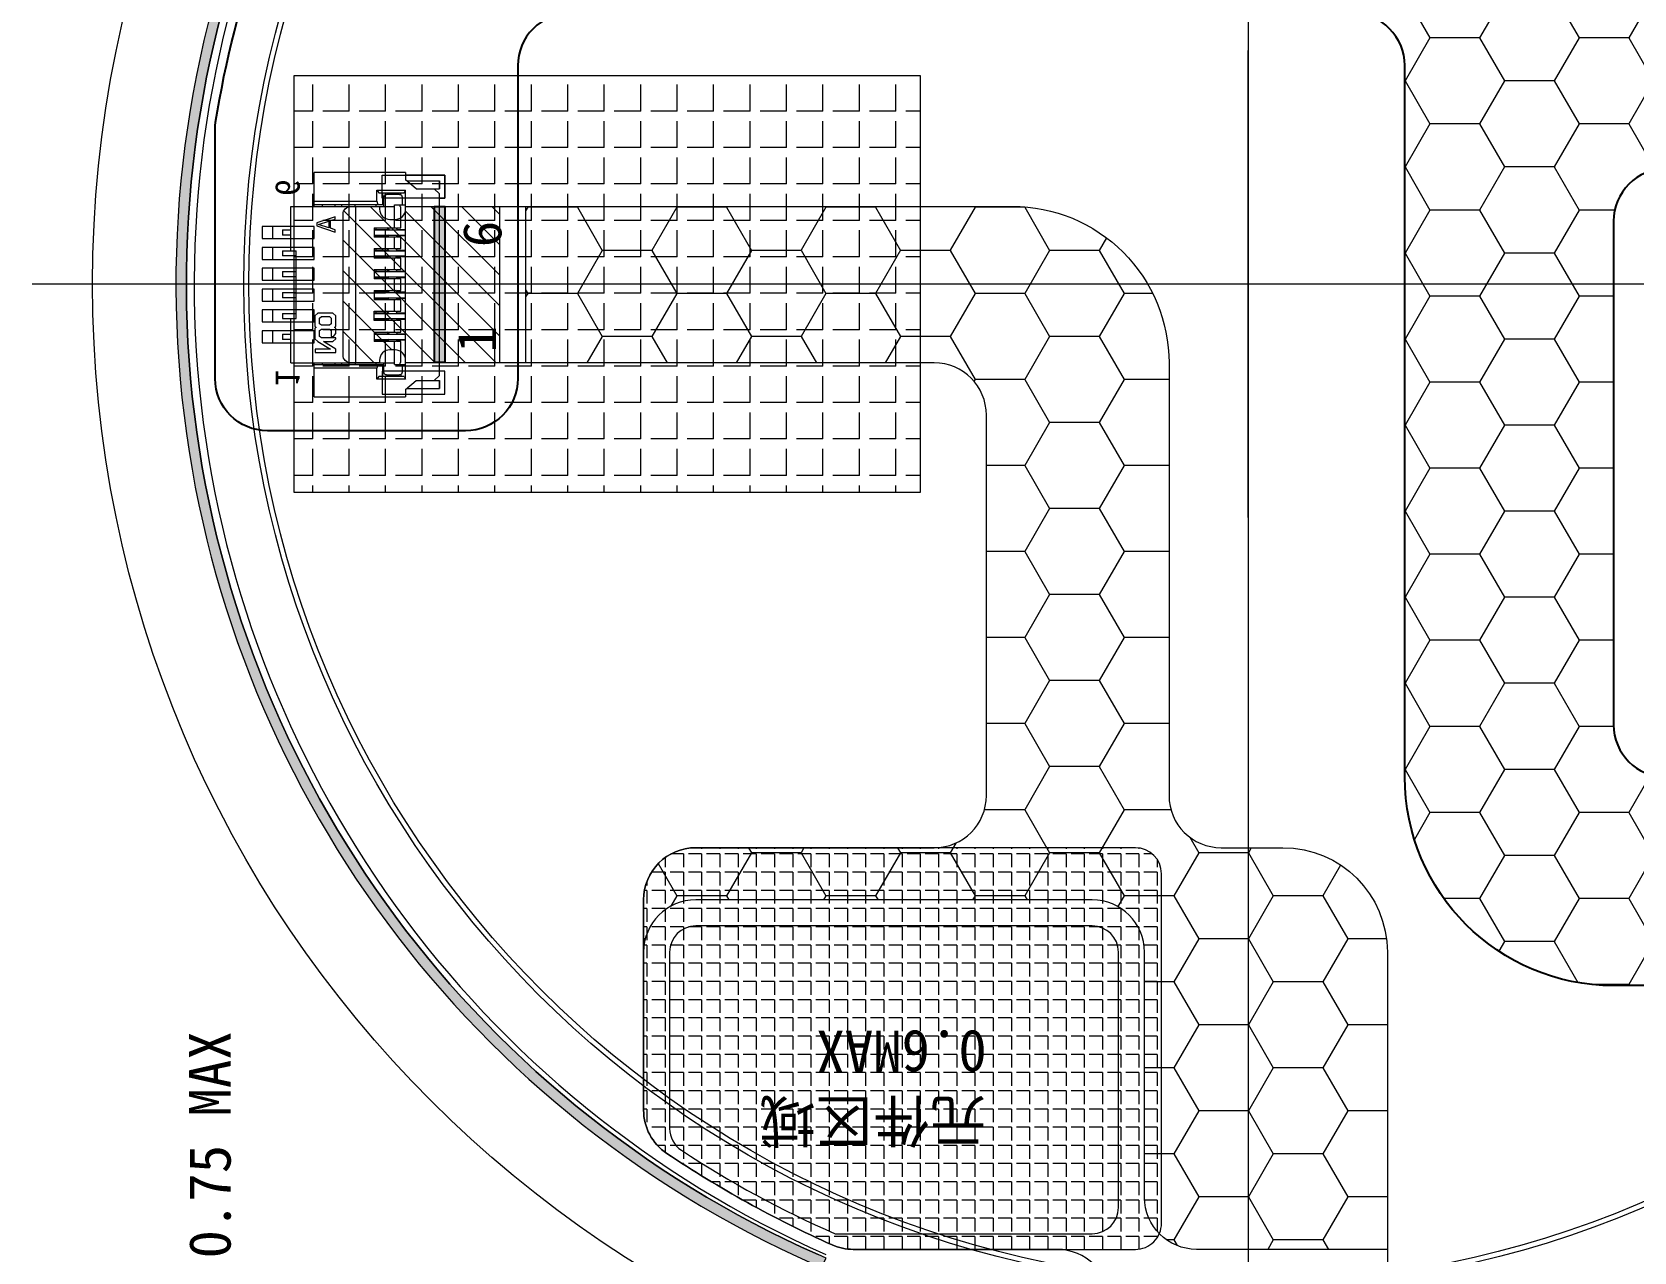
# Model space of a CAD drawing. Header units: millimetres. Extents: x -19 to 3409, y 490 to 920.
# Drawn here: x 3322.97 to 3353.67, y 749.27 to 772.66 of the extents above; entities that cross this region are included whole.
import ezdxf
from ezdxf.lldxf.tags import DXFTag

# ---------------------------------------------------------------- set-up
doc = ezdxf.new("R2010")
doc.units = ezdxf.units.MM
doc.layers.get('0').update_dxf_attribs({"lineweight": 5})
doc.layers.get('Defpoints').update_dxf_attribs({"lineweight": 5})
for name, color, linetype, lineweight in [('DIM', 3, 'Continuous', 5), ('EMI', 5, 'Continuous', 5), ('Encap', 210, 'Continuous', 5), ('FPC', 50, 'Continuous', 5), ('ITO', 2, 'Continuous', 5), ('MFPC', 50, 'Continuous', 5), ('TAPE', 90, 'Continuous', 5), ('TAPE-Foam', 32, 'Continuous', 5), ('TFPC', 50, 'Continuous', 5)]:
    doc.layers.add(name, color=color, linetype=linetype, lineweight=lineweight)
doc.layers.add('TEXT', color=2, linetype='Continuous')
doc.styles.get("Standard").update_dxf_attribs({"font": 'txt', "bigfont": 'gbcbig.shx'})
doc.styles.add('宋体', font='')
doc.styles.add('汉字', font='')
doc.styles.get('宋体').set_extended_font_data('SimSun')
doc.styles.get('汉字').set_extended_font_data('SimSun')
tags = doc.linetypes.add('CENTER', pattern=[0.6, 0.375, -0.075, 0.075, -0.075]).pattern_tags.tags
tags[10:11] = [DXFTag(74, 4), DXFTag(75, 0), DXFTag(340, '0'), DXFTag(46, 1.0), DXFTag(50, 0.0), DXFTag(44, 0.0), DXFTag(45, 0.0)]
tags[8:9] = [DXFTag(74, 4), DXFTag(75, 0), DXFTag(340, '0'), DXFTag(46, 1.0), DXFTag(50, 0.0), DXFTag(44, 0.0), DXFTag(45, 0.0)]
tags[6:7] = [DXFTag(74, 4), DXFTag(75, 0), DXFTag(340, '0'), DXFTag(46, 1.0), DXFTag(50, 0.0), DXFTag(44, 0.0), DXFTag(45, 0.0)]
tags[4:5] = [DXFTag(74, 4), DXFTag(75, 0), DXFTag(340, '0'), DXFTag(46, 1.0), DXFTag(50, 0.0), DXFTag(44, 0.0), DXFTag(45, 0.0)]
doc.dimstyles.new('DIM', dxfattribs={"dimtxt": 0.8, "dimasz": 0.8, "dimexe": 0, "dimexo": 0.5, "dimgap": 0.11, "dimtad": 0, "dimzin": 1, "dimdsep": 46, "dimtxsty": '汉字', "dimcen": 0, "dimclrd": 256, "dimclre": 256, "dimclrt": 256, "dimadec": 0, "dimazin": 0, "dimtm": 1e-09, "dimtfac": 1, "dimtofl": 0, "dimtmove": 0, "dimatfit": 3, "dimfxl": 0, "dimlwd": 5, "dimlwe": 5, "dimarcsym": 0})

# ---------------------------------------------------------------- blocks, each defined once
blk = doc.blocks.new('R151ASM-001-PNL-V01-C')
at = {"layer": 'Encap', "lineweight": 5}
for p, q in [((1278.901680540594, -134.0899492295754), (1278.901680540594, -143.0374342387005)), ((1283.307244968555, -138.563691734138), (1274.496116112635, -138.563691734138))]:
    blk.add_line(p, q, dxfattribs=at)
at = {"layer": 'Encap', "color": 1, "linetype": 'CENTER', "lineweight": 5}
blk.add_circle((1278.901681034914, -138.563691734138), 19.1526, dxfattribs=at)
at = {"layer": 'ITO', "lineweight": 5}
blk.add_arc((1278.901681034915, -138.563691734138), 20.35259999999944, 304.0970874401954, 66.10141940124716, dxfattribs=at)
blk = doc.blocks.new('*D139')
at = {"layer": 'Defpoints', "color": 0, "lineweight": 5, "transparency": 16777216}
for p in [(3326.38618919997, 747.3666075826088), (3343.475297653252, 747.3666075826089), (3344.131995893755, 746.6066063232046)]:
    blk.add_point(p, dxfattribs=at)
at = {"layer": 'DIM', "lineweight": 5, "transparency": 16777216}
for p, q in [((3326.38618919997, 748.1666075826088), (3326.38618919997, 748.9666075826088)), ((3342.975297653252, 747.3666075826089), (3326.38618919997, 747.3666075826088)), ((3343.631995893755, 746.6066063232046), (3326.38618919997, 746.6066063232045)), ((3326.38618919997, 745.8066063232045), (3326.38618919997, 745.0066063232044))]:
    blk.add_line(p, q, dxfattribs=at)
for points in [[(3326.252855866636, 748.1666075826088), (3326.519522533303, 748.1666075826088), (3326.38618919997, 747.3666075826088)], [(3326.252855866636, 745.8066063232045), (3326.519522533303, 745.8066063232045), (3326.38618919997, 746.6066063232045)]]:
    blk.add_solid(points, dxfattribs=at)
at = {"layer": 'DIM', "lineweight": 5, "transparency": 16777216, "insert": (3326.386189199969, 751.3246522753452), "char_height": 0.8, "attachment_point": 5, "rotation": 90, "style": '汉字'}
blk.add_mtext('0.75 MAX', dxfattribs=at)
blk = doc.blocks.new('*D143')
at = {"layer": 'Defpoints', "color": 0, "lineweight": 5, "transparency": 16777216}
for p in [(3371.447710870396, 752.7280088878208), (3348.215779122479, 747.3566083007914), (3365.764348452797, 747.3566083007914)]:
    blk.add_point(p, dxfattribs=at)
at = {"layer": 'DIM', "lineweight": 5, "transparency": 16777216}
for p, q in [((3365.764348452797, 753.5280088878208), (3365.764348452797, 754.3280088878208)), ((3370.947710870396, 752.7280088878208), (3365.764348452797, 752.7280088878208)), ((3348.715779122479, 747.3566083007914), (3365.764348452797, 747.3566083007914)), ((3365.764348452797, 746.5566083007915), (3365.764348452797, 745.7566083007914))]:
    blk.add_line(p, q, dxfattribs=at)
for points in [[(3365.631015119463, 753.5280088878208), (3365.89768178613, 753.5280088878208), (3365.764348452797, 752.7280088878208)], [(3365.631015119463, 746.5566083007915), (3365.89768178613, 746.5566083007915), (3365.764348452797, 747.3566083007914)]]:
    blk.add_solid(points, dxfattribs=at)
at = {"layer": 'DIM', "lineweight": 5, "transparency": 16777216, "insert": (3365.764348452796, 750.042308594305), "char_height": 0.8, "attachment_point": 5, "rotation": 90, "style": '汉字'}
blk.add_mtext('5.37±0.3', dxfattribs=at)
blk = doc.blocks.new('T3')
at = {"lineweight": 5}
h = blk.add_hatch(color=256, dxfattribs=at)
h.dxf.hatch_style = 1
edge = h.paths.add_edge_path()
edge.add_arc((2.872014340444574, -1.971905798901911), 23.81965895677754, 117.9623426367695, 126.2668215394562)
edge.add_arc((-17.01557347958641, 25.13464911054179), 9.799999999823006, 304.09708744015467, 306.2668215394215, ccw=False)
edge.add_arc((-2.307487534380925e-12, 2.597921877622866e-14), 20.55259999999882, 124.0970874401983, 246.1024712178218)
edge.add_line((-8.325902526572463, -18.79065496138981), (-8.183333646836218, -18.85318767789033))
edge.add_line((-8.183333646836218, -18.85318767789033), (-8.08929323371376, -18.67604260781854))
edge.add_line((-8.08929323371376, -18.67604260781854), (-8.245223690147213, -18.60764931579013))
edge.add_arc((-2.138733634637902e-12, -5.540012892879531e-14), 20.35259999999883, 124.0970874401985, 246.10141940122878, ccw=False)
edge.add_arc((-17.01557347958936, 25.13464911054162), 9.99999999982467, 304.09708744017, 306.2668215394364)
edge.add_arc((2.872014340444411, -1.971905798901918), 23.61965895677739, 117.96234263676911, 126.26682153945589, ccw=False)
edge.add_line((-8.2030346763745, 18.89029874686776), (-8.296812906086416, 19.06694993885958))
h.paths.add_polyline_path([(-1.99999950568008, 21.56259999999986), (-1.99999950568008, 21.36260000000004), (2.00000049431992, 21.36260000000004), (2.00000049431992, 21.56259999999986)])
edge = h.paths.add_edge_path()
edge.add_arc((17.01557442032597, 25.13464847389723), 10.00000000000054, 233.7331676935589, 235.9029104155806, ccw=False)
edge.add_arc((-2.872001150817578, -1.971879060341493), 23.61962963898251, 53.73316769356646, 62.03765309174332)
edge.add_line((8.203035674453986, 18.89029876465031), (8.29681390416954, 19.06694995664839))
edge.add_arc((-2.872001150862559, -1.971879060318493), 23.81962963899059, 53.733167693447, 62.03765312748618, ccw=False)
edge.add_arc((17.01557442033015, 25.13464847389668), 9.800000000002553, 233.7331676935358, 235.9029104155576)
edge.add_arc((3.723243935382925e-12, -5.173639294753229e-13), 20.55259999999827, -26.128888975245616, 55.902910415578674, ccw=False)
edge.add_line((18.45224021488957, -9.051198694763457), (19.78007606021401, -9.051198694770962))
edge.add_arc((-1.616484723854228e-12, -1.34754429836903e-11), 21.75259999999759, 334.8308760117934, 335.4115606426888, ccw=False)
edge.add_line((19.68732916040062, -9.251198694770324), (18.12853136550528, -9.251198694761692))
edge.add_arc((3.5456082514429e-12, -3.76143560743003e-13), 20.35259999999837, 332.9642548716508, 415.9029104155778)
edge = h.paths.add_edge_path()
edge.add_arc((-7.062794793455396e-12, -3.918643187716953e-12), 21.75260000000445, 320.4493122398357, 321.1292040769038, ccw=False)
edge.add_line((16.77259376115262, -13.85119869482094), (15.18399359445311, -13.85119869482981))
edge.add_arc((3.556266392479301e-12, -3.304023721284466e-13), 20.55259999999831, 293.8975708100345, 317.6281884216128, ccw=False)
edge.add_line((8.325916309976492, -18.7906488541314), (8.183334359795936, -18.85318715858978))
edge.add_line((8.183334359795936, -18.85318715858978), (8.089293940674452, -18.67604207721854))
edge.add_line((8.089293940674452, -18.67604207721854), (8.245237483995425, -18.60764320360112))
edge.add_arc((3.550937321961101e-12, -3.836930773104541e-13), 20.35259999999837, 293.8986230721289, 317.8761915343078)
edge.add_line((15.09546623838816, -13.65119869483022), (16.93577222787917, -13.65119869482009))
h.paths.add_polyline_path([(-1.999999501235379, -21.22260125940443), (-1.999999501235379, -21.42260125940425), (2.000000498764621, -21.42260125940425), (2.000000498764621, -21.22260125940443)])
at = {"color": 1, "linetype": 'CENTER'}
for points in [[(0, 23.31000000000006), (0, -23.31000000000017)], [(-23.30999999999995, 2.273736754432321e-13), (23.30999999999995, 2.273736754432321e-13)]]:
    blk.add_lwpolyline(points, dxfattribs=at)
at = {"lineweight": 5}
blk.add_lwpolyline([(-8.296812906086416, 19.06694993885958, 0.03625099192828809), (-11.21841887774281, 17.23319364215786, -0.009467533837635518), (-11.52172385557515, 17.01937854787525, 0.5890766588428189), (-8.325902526572463, -18.79065496138981), (-8.183333646836218, -18.85318767789033), (-8.08929323371376, -18.67604260781854), (-8.245223690147213, -18.60764931579013, -0.5890704768647184), (-11.40960447549105, 16.85376078128718, 0.00946753383763371), (-11.10010960015188, 17.07193944892265, -0.03625099192828864), (-8.2030346763745, 18.89029874686776)], format="xyb", close=True, dxfattribs=at)
at = {"color": 6, "linetype": 'Continuous'}
for centre, radius in [((0, -5.684341886080801e-14), 22.15), ((-4.943199201079551e-07, 1.70530256582424e-13), 19.2526)]:
    blk.add_circle(centre, radius, dxfattribs=at)
blk = doc.blocks.new('TAPE')
at = {"lineweight": 5, "true_color": 0xf26722}
h = blk.add_hatch(dxfattribs=at)
h.set_pattern_fill('ANGLE', color=30, scale=0.1)
h.set_pattern_definition([(0, (0, 0), (0, 0.6985000000000001), [0.508, -0.1905]), (90, (0, 0), (-0.6985000000000001, 4.277078946022132e-17), [0.508, -0.1905])])
h.paths.add_polyline_path([(3212.957511462168, 723.51411652657), (3204.957511462168, 723.51411652657), (3204.957511462168, 711.51411652657), (3212.957511462168, 711.51411652657)])
at = {"color": 30, "lineweight": 5, "true_color": 0xf26722}
blk.add_lwpolyline([(3212.957511462168, 723.51411652657), (3212.957511462168, 711.51411652657), (3204.957511462168, 711.51411652657), (3204.957511462168, 723.51411652657)], close=True, dxfattribs=at)
blk = doc.blocks.new('A$C45091238')
at = {"color": 4}
for points in [[(0.4400000000000546, -1.200000000000045), (0, -1.200000000000045), (0, 0), (0.4400000000000546, 0)], [(3.759999999999991, -1.200000000000045), (4.200000000000045, -1.200000000000045), (4.200000000000045, 0), (3.759999999999991, 0)], [(1.215000000000146, -3.499999999999972), (0.9849999999999, -3.499999999999972), (0.9849999999999, -2.499999999999972), (1.215000000000146, -2.499999999999972)], [(1.615000000000009, -3.499999999999972), (1.384999999999764, -3.499999999999972), (1.384999999999764, -2.499999999999972), (1.615000000000009, -2.499999999999972)], [(2.014999999999873, -3.499999999999972), (1.784999999999627, -3.499999999999972), (1.784999999999627, -2.499999999999972), (2.014999999999873, -2.499999999999972)], [(2.414999999999964, -3.499999999999972), (2.184999999999718, -3.499999999999972), (2.184999999999718, -2.499999999999972), (2.414999999999964, -2.499999999999972)], [(2.815000000000055, -3.499999999999972), (2.584999999999809, -3.499999999999972), (2.584999999999809, -2.499999999999972), (2.815000000000055, -2.499999999999972)], [(3.215000000000146, -3.499999999999972), (2.9849999999999, -3.499999999999972), (2.9849999999999, -2.499999999999972), (3.215000000000146, -2.499999999999972)]]:
    blk.add_lwpolyline(points, close=True, dxfattribs=at)
blk = doc.blocks.new('A$C0124305E')
at = {"layer": 'FPC', "color": 32}
for p, q in [((-2.099997899999835, -0.6499993511238245), (-2.099997899999835, 0.0999999000000571)), ((-2.099997899999835, 0.0999999000000571), (-1.659998340000129, 0.0999999000000571)), ((-1.989998009999908, -0.6264699628914059), (-1.989998009999908, 0)), ((-1.83999816000005, 0), (-1.989998009999908, 0)), ((-1.83999816000005, -0.0999999000000571), (-1.739998259999993, 0)), ((-1.83999816000005, -0.4499995511239376), (-1.83999816000005, 0)), ((-1.739998259999993, 0), (1.739998259999993, 0)), ((-1.659998340000129, 0.0999999000000571), (-1.659998340000129, 0)), ((1.659998340000129, 0), (1.659998340000129, 0.0999999000000571)), ((1.659998340000129, 0.0999999000000571), (2.099997899999835, 0.0999999000000571)), ((1.739998259999993, 0), (1.839998160001414, -0.0999999000000571)), ((1.989998010001273, 0), (1.839998160001414, 0)), ((1.839998160001414, -0.4499995511239376), (1.839998160001414, 0)), ((1.989998010001273, -0.6264699628914059), (1.989998010001273, 0)), ((2.099997899999835, 0.0999999000000571), (2.099997899999835, -0.6499993511238245)), ((-1.83999816000005, -0.0100001414568851), (-1.989998009999908, -0.0100001414568851)), ((1.989998010001273, -0.0100001414568851), (1.839998160001414, -0.0100001414568851)), ((-2.009997989998737, -0.6499993511238245), (-1.83999816000005, -0.4499995511239376)), ((1.839998160001414, -0.4499995511239376), (2.009997990000102, -0.6499993511238245)), ((-2.149997849998726, -2.399997600000006), (-2.149997849998726, -0.6499993511238245)), ((-2.009997989998737, -0.6499993511238245), (-2.149997849998726, -0.6499993511238245)), ((-1.809998189998623, -0.6499993511238245), (-1.809998189998623, -1.199998800000003)), ((-1.759998240000186, -0.6799993211238871), (-1.809998189998623, -0.6499993511238245)), ((-1.809998190246461, -0.6499993509762589), (1.80999819024828, -0.6499993509762589)), ((-1.759998240000186, -0.6799993211238871), (-1.759998240000186, -1.162436472567151)), ((-1.72150708582376, -0.7399992611237849), (-1.759998240000186, -0.7399992611237849)), ((-1.729998269998759, -1.017311887701453), (-1.729998269998759, -0.7673121377013103)), ((-1.529998469998645, -0.7173121877015092), (-1.679998319999868, -0.7173121877015092)), ((-1.529998469998645, -0.8612759642851415), (-1.529998469998645, -0.6499993502475263)), ((-1.499998499999947, -0.7585634984643548), (-1.529998469998645, -0.7585634984643548)), ((-1.529998469998645, -0.8612759642851415), (-1.089998920232574, -0.8612759642851415)), ((-1.499998499999947, -0.7526212520779154), (-1.487247664797906, -0.7399992600001042)), ((-1.499998499999947, -0.7585634984643548), (-1.499998499999947, -0.7526212520779154)), ((-1.499998499999947, -2.849997150000036), (-1.499998499999947, -0.8692889413578087)), ((-1.487247664797906, -0.7399992600001042), (-1.089998909999849, -0.7399992600001042)), ((-1.089998909999849, -0.7399992600001042), (-1.089998909999849, -0.819999179999968)), ((-1.049999102103811, -0.819999179999968), (-1.089998909999849, -0.819999179999968)), ((-1.089998909999849, -0.8351831173492883), (-1.089998909999849, -1.249998750000032)), ((-1.059998939999787, -0.819999179999968), (-1.059998939999787, -0.6499993499999164)), ((-1.049998949999917, -1.249998750000032), (-1.049998949999917, -0.6499993499999164)), ((-0.9499990499998603, -1.249998750000032), (-0.9499990499998603, -0.6499993499999164)), ((-0.9099991002326533, -0.819999179999968), (-0.9499988308475622, -0.819999179999968)), ((-0.939999059999991, -0.819999179999968), (-0.939999059999991, -0.6499993499999164)), ((-0.9099990899999284, -0.8199991396572841), (-0.9099990899999284, -0.7399992600001042)), ((-0.9099990899999284, -0.7399992600001042), (-0.6899993100000756, -0.7399992600001042)), ((-0.9099990899999284, -1.249998750000032), (-0.9099990899999284, -0.8351828899401426)), ((-0.9099990899999284, -0.8612759642851415), (-0.689999320231891, -0.8612759642851415)), ((-0.6899993100000756, -0.7399992600001042), (-0.6899993100000756, -0.819999179999968)), ((-0.6499995021040377, -0.819999179999968), (-0.6899993100000756, -0.819999179999968)), ((-0.6899993100000756, -0.8351831173492883), (-0.6899993100000756, -1.249998750000032)), ((-0.659999340000013, -0.819999179999968), (-0.659999340000013, -0.6499993499999164)), ((-0.6499993500001437, -1.249998750000032), (-0.6499993500001437, -0.6499993499999164)), ((-0.5499994500000867, -1.249998750000032), (-0.5499994500000867, -0.6499993499999164)), ((-0.5499992308464243, -0.819999179999968), (-0.5099994900001548, -0.819999179999968)), ((-0.5399994600002174, -0.819999179999968), (-0.5399994600002174, -0.6499993499999164)), ((-0.5099994900001548, -0.8199991396572841), (-0.5099994900001548, -0.7399992600001042)), ((-0.5099994900001548, -0.7399992600001042), (-0.2899997099998473, -0.7399992600001042)), ((-0.5099994900001548, -1.249998750000032), (-0.5099994900001548, -0.8351828899401426)), ((-0.5099994900001548, -0.8612759642851415), (-0.2899997202325721, -0.8612759642851415)), ((-0.2899997099998473, -0.7399992600001042), (-0.2899997099998473, -0.819999179999968)), ((-0.2499999021038093, -0.819999179999968), (-0.2899997099998473, -0.819999179999968)), ((-0.2899997099998473, -0.8351831173492883), (-0.2899997099998473, -1.249998750000032)), ((-0.2599997399997847, -0.819999179999968), (-0.2599997399997847, -0.6499993499999164)), ((-0.2499997499999154, -1.249998750000032), (-0.2499997499999154, -0.6499993499999164)), ((-0.1499998499998583, -1.249998750000032), (-0.1499998499998583, -0.6499993499999164)), ((-0.1499996308475602, -0.819999179999968), (-0.1099998899999264, -0.819999179999968)), ((-0.1399998599986247, -0.819999179999968), (-0.1399998599986247, -0.6499993499999164)), ((-0.1099998899999264, -0.8199991396572841), (-0.1099998899999264, -0.7399992600001042)), ((-0.1099998899999264, -0.7399992600001042), (0.1099998899999264, -0.7399992600001042)), ((-0.1099998899999264, -1.249998750000032), (-0.1099998899999264, -0.8351828899401426)), ((-0.1099998899999264, -0.8612759642851415), (0.1099998797676562, -0.8612759642851415)), ((0.1099998899999264, -0.7399992600001042), (0.1099998899999264, -0.819999179999968)), ((0.1499996978959643, -0.819999179999968), (0.1099998899999264, -0.819999179999968)), ((0.1099998899999264, -0.8351831173492883), (0.1099998899999264, -1.249998750000032)), ((0.1399998600013532, -0.819999179999968), (0.1399998600013532, -0.6499993499999164)), ((0.1499998499998583, -1.249998750000032), (0.1499998499998583, -0.6499993499999164)), ((0.2499997499999154, -1.249998750000032), (0.2499997499999154, -0.6499993499999164)), ((0.2499999691535777, -0.819999179999968), (0.2899997099998473, -0.819999179999968)), ((0.2599997400011489, -0.819999179999968), (0.2599997400011489, -0.6499993499999164)), ((0.2899997099998473, -0.8199991396572841), (0.2899997099998473, -0.7399992600001042)), ((0.2899997099998473, -0.7399992600001042), (0.5099994900001548, -0.7399992600001042)), ((0.2899997099998473, -1.249998750000032), (0.2899997099998473, -0.8351828899401426)), ((0.2899997099998473, -0.8612759642851415), (0.5099994797674299, -0.8612759642851415)), ((0.5099994900001548, -0.7399992600001042), (0.5099994900001548, -0.819999179999968)), ((0.5499992978948285, -0.819999179999968), (0.5099994900001548, -0.819999179999968)), ((0.5099994900001548, -0.8351831173492883), (0.5099994900001548, -1.249998750000032)), ((0.5399994600011269, -0.819999179999968), (0.5399994600011269, -0.6499993499999164)), ((0.5499994500000867, -1.249998750000032), (0.5499994500000867, -0.6499993499999164)), ((0.6499993500001437, -1.249998750000032), (0.6499993500001437, -0.6499993499999164)), ((0.6499995691583536, -0.819999179999968), (0.6899993100000756, -0.819999179999968)), ((0.659999340000013, -0.819999179999968), (0.659999340000013, -0.6499993499999164)), ((0.6899993100000756, -0.8199991396572841), (0.6899993100000756, -0.7399992600001042)), ((0.6899993100000756, -0.7399992600001042), (0.9099990899999284, -0.7399992600001042)), ((0.6899993100000756, -1.249998750000032), (0.6899993100000756, -0.8351828899401426)), ((0.6899993100000756, -0.8612759642851415), (0.9099990797676583, -0.8612759642851415)), ((0.9099990899999284, -0.7399992600001042), (0.9099990899999284, -0.819999179999968)), ((0.9499988978950569, -0.819999179999968), (0.9099990899999284, -0.819999179999968)), ((0.9099990899999284, -0.8351831173492883), (0.9099990899999284, -1.249998750000032)), ((0.939999059999991, -0.819999179999968), (0.939999059999991, -0.6499993499999164)), ((0.9499990499998603, -1.249998750000032), (0.9499990499998603, -0.6499993499999164)), ((1.049998949999917, -1.249998750000032), (1.049998949999917, -0.6499993499999164)), ((1.089998899767579, -0.819999179999968), (1.049999169158127, -0.819999179999968)), ((1.059998939999787, -0.819999179999968), (1.059998939999787, -0.6499993499999164)), ((1.089998909999849, -0.7399992600001042), (1.48724766479927, -0.7399992600001042)), ((1.089998909999849, -0.8199991396572841), (1.089998909999849, -0.7399992600001042)), ((1.089998909999849, -1.249998750000032), (1.089998909999849, -0.8351828899401426)), ((1.089998909999849, -0.8612759642851415), (1.529998470001374, -0.8612759642851415)), ((1.48724766479927, -0.7399992600001042), (1.499998499999947, -0.7526212520779154)), ((1.499998499999947, -0.7526212520779154), (1.499998499999947, -0.7585634984643548)), ((1.529998470001374, -0.7585634984643548), (1.499998499999947, -0.7585634984643548)), ((1.499998499999947, -2.849997150000036), (1.499998499999947, -0.8692889413578087)), ((1.529998470001374, -0.8612759642851415), (1.529998470001374, -0.6499993502475263)), ((1.679998319999868, -0.7173121877015092), (1.529998470001374, -0.7173121877015092)), ((1.721507085825124, -0.7399992611237849), (1.759998240000186, -0.7399992611237849)), ((1.729998270000124, -0.7673121377013103), (1.729998270000124, -1.017311887701453)), ((1.759998240000186, -0.6799993211238871), (1.80999819024828, -0.6499993509762589)), ((1.759998240000186, -1.162436472567151), (1.759998240000186, -0.6799993211238871)), ((1.809998190001352, -1.199998800000003), (1.809998190001352, -0.6499993511238245)), ((2.149997850000091, -0.6499993511238245), (2.009997990000102, -0.6499993511238245)), ((2.149997850000091, -0.6499993511238245), (2.149997850000091, -2.399997600000006)), ((-1.759998240000186, -1.162436472567151), (-1.809998189998623, -1.199998800000003)), ((-1.809998189998623, -1.199998800000003), (-1.599998400000004, -1.199998800000003)), ((-1.759998240000186, -1.087311817701448), (-1.529998469998645, -1.087311817701448)), ((-1.679998319999868, -1.067311837701482), (-1.499998499999947, -1.067311837701482)), ((-1.529998469998645, -1.182469713867249), (-1.599998400000004, -1.199998800000003)), ((-1.599998400000004, -1.199998800000003), (-1.599998400000004, -2.399997600000006)), ((-1.529998469998645, -2.399997600000006), (-1.529998469998645, -1.067311837701482)), ((-1.499998499999947, -1.219998779999969), (-1.529998469998645, -1.219998779999969)), ((-1.049998814648006, -0.9673128997528693), (-1.089998909999849, -1.007312244434388)), ((-1.059998939999787, -1.219998779999969), (-1.089998909999849, -1.219998779999969)), ((-1.059998939999787, -1.249998750000032), (-1.059998939999787, -0.9773128374338285)), ((-0.9499992110845596, -0.9673126933721505), (-0.9099990899999284, -1.007312063786912)), ((-0.939999059999991, -1.249998750000032), (-0.939999059999991, -0.9773126567863528)), ((-0.9099990899999284, -1.219998779999969), (-0.939999059999991, -1.219998779999969)), ((-0.6499992146464137, -0.9673128997528693), (-0.6899993100000756, -1.007312244434388)), ((-0.659999340000013, -1.219998779999969), (-0.6899993100000756, -1.219998779999969)), ((-0.659999340000013, -1.249998750000032), (-0.659999340000013, -0.9773128374338285)), ((-0.549999611084786, -0.9673126933721505), (-0.5099994900001548, -1.007312063786912)), ((-0.5399994600002174, -1.249998750000032), (-0.5399994600002174, -0.9773126567863528)), ((-0.5099994900001548, -1.219998779999969), (-0.5399994600002174, -1.219998779999969)), ((-0.2499996146466401, -0.9673128997528693), (-0.2899997099998473, -1.007312244434388)), ((-0.2599997399997847, -1.219998779999969), (-0.2899997099998473, -1.219998779999969)), ((-0.2599997399997847, -1.249998750000032), (-0.2599997399997847, -0.9773128374338285)), ((-0.1500000110845576, -0.9673126933721505), (-0.1099998899999264, -1.007312063786912)), ((-0.1399998599986247, -1.249998750000032), (-0.1399998599986247, -0.9773126567863528)), ((-0.1099998899999264, -1.219998779999969), (-0.1399998599986247, -1.219998779999969)), ((0.1499999853535883, -0.9673128997528693), (0.1099998899999264, -1.007312244434388)), ((0.1399998600013532, -1.219998779999969), (0.1099998899999264, -1.219998779999969)), ((0.1399998600013532, -1.249998750000032), (0.1399998600013532, -0.9773128374338285)), ((0.249999588915216, -0.9673126933721505), (0.2899997099998473, -1.007312063786912)), ((0.2599997400011489, -1.249998750000032), (0.2599997400011489, -0.9773126567863528)), ((0.2899997099998473, -1.219998779999969), (0.2599997400011489, -1.219998779999969)), ((0.5499995853519977, -0.9673128997528693), (0.5099994900001548, -1.007312244434388)), ((0.5399994600011269, -1.219998779999969), (0.5099994900001548, -1.219998779999969)), ((0.5399994600011269, -1.249998750000032), (0.5399994600011269, -0.9773128374338285)), ((0.6499991889140802, -0.9673126933721505), (0.6899993100000756, -1.007312063786912)), ((0.659999340000013, -1.249998750000032), (0.659999340000013, -0.9773126567863528)), ((0.6899993100000756, -1.219998779999969), (0.659999340000013, -1.219998779999969)), ((0.949999185352226, -0.9673128997528693), (0.9099990899999284, -1.007312244434388)), ((0.939999059999991, -1.219998779999969), (0.9099990899999284, -1.219998779999969)), ((0.939999059999991, -1.249998750000032), (0.939999059999991, -0.9773128374338285)), ((1.049998788915218, -0.9673126933721505), (1.089998909999849, -1.007312063786912)), ((1.059998939999787, -1.249998750000032), (1.059998939999787, -0.9773126567863528)), ((1.089998909999849, -1.219998779999969), (1.059998939999787, -1.219998779999969)), ((1.499998499999947, -1.067311837701482), (1.679998319999868, -1.067311837701482)), ((1.529998470001374, -1.219998779999969), (1.499998499999947, -1.219998779999969)), ((1.529998470001374, -1.067311837701482), (1.529998470001374, -2.399997600000006)), ((1.529998470001374, -1.087311817701448), (1.759998240000186, -1.087311817701448)), ((1.599998400000004, -1.199998800000003), (1.529998470001374, -1.182469713867249)), ((1.599998400000004, -1.199998800000003), (1.809998190001352, -1.199998800000003)), ((1.599998400000004, -2.399997600000006), (1.599998400000004, -1.199998800000003)), ((1.809998190001352, -1.199998800000003), (1.759998240000186, -1.162436472567151)), ((-0.9099990899999284, -1.249998750000032), (-1.089998909999849, -1.249998750000032)), ((-0.6899993100000756, -1.249998750000032), (-0.5099994900001548, -1.249998750000032)), ((-0.1099998899999264, -1.249998750000032), (-0.2899997099998473, -1.249998750000032)), ((0.2899997099998473, -1.249998750000032), (0.1099998899999264, -1.249998750000032)), ((0.6899993100000756, -1.249998750000032), (0.5099994900001548, -1.249998750000032)), ((1.089998909999849, -1.249998750000032), (0.9099990899999284, -1.249998750000032)), ((-1.499998499999947, -1.61999837999997), (-1.529998469998645, -1.61999837999997)), ((1.499998499999947, -1.609347523803308), (-1.499998499999947, -1.609347523803308)), ((1.499998499999947, -1.61999837999997), (1.529998470001374, -1.61999837999997)), ((-1.529998469998645, -1.869998129999885), (-1.499998499999947, -1.869998129999885)), ((-1.529998469998645, -1.999998000000005), (-1.499998499999947, -1.999998000000005)), ((-1.299520608844432, -2.381648578020531), (-1.299520608844432, -1.990280719388693)), ((-1.299520608844432, -1.990280719388693), (-1.238016045354016, -1.990280719388693)), ((-1.238016045349013, -1.990280719388693), (-1.087058571306898, -2.225105984563243)), ((-1.238016045349013, -2.090915243754125), (-1.238016045349013, -2.381648578020531)), ((-1.087058571306898, -2.331325628343393), (-1.238016045349013, -2.090915243754125)), ((-1.087058571306898, -2.046188788480549), (-1.036746996618604, -1.990280719388693)), ((-1.087058571306898, -2.225105984563243), (-1.087058571306898, -2.046188788480549)), ((-1.036746996618604, -1.990280719388693), (-1.019968888402218, -1.990280719388693)), ((-1.019968888396761, -1.990280719388693), (-1.019968888396761, -2.264235945433256)), ((-0.9920205413445728, -2.035007174662269), (-0.9361010972638724, -1.990280719388693)), ((-0.9920205413445728, -2.079733629935618), (-0.9920205413445728, -2.035007174662269)), ((-0.8801930281770183, -2.079733629935618), (-0.9920205413445728, -2.079733629935618)), ((-0.9361010972638724, -1.990280719388693), (-0.835466572903897, -1.990280719388693)), ((-0.8522446811207374, -2.107693351975968), (-0.8801930281724708, -2.079733629935618)), ((-0.8522446811207374, -2.264235945433256), (-0.8522446811207374, -2.107693351975968)), ((-0.8354665728984401, -1.990280719388693), (-0.8186884646770523, -2.012643947025481)), ((-0.8186884646770523, -2.012643947025481), (-0.7963252370395821, -1.990280719388693)), ((-0.7963252370395821, -1.990280719388693), (-0.6006413077288926, -1.990280719388693)), ((-0.7515987817669156, -2.079733629935618), (-0.7795585038065838, -2.107693351975968)), ((-0.7795585038065838, -2.107693351975968), (-0.7795585038065838, -2.264235945433256)), ((-0.6453677630029233, -2.079733629935618), (-0.7515987817669156, -2.079733629935618)), ((-0.6118229215417159, -2.107693351975968), (-0.6453677629979211, -2.079733629935618)), ((-0.6118229215417159, -2.264235945433256), (-0.6118229215417159, -2.107693351975968)), ((-0.6006413077238903, -1.990280719388693), (-0.5447332386315793, -2.046188788480549)), ((-0.5447332386315793, -2.046188788480549), (-0.5447332386315793, -2.331325628343393)), ((1.00833233195317, -1.999998000000005), (1.05208228820311, -1.999998000000005)), ((1.124998875000074, -2.349997649999978), (1.00833233195317, -1.999998000000005)), ((1.05208228820311, -1.999998000000005), (1.081248918750134, -2.089359612547696)), ((1.081248918750134, -2.089359612547696), (1.227082107988281, -2.089359612547696)), ((1.219790445137278, -2.119146813251064), (1.088540571173326, -2.119146813251064)), ((1.088540571173326, -2.119146813251064), (1.154165515977184, -2.320210449296837)), ((1.154165515977184, -2.320210449296837), (1.219790445137278, -2.119146813251064)), ((1.299998699999833, -1.999998000000005), (1.183332146524208, -2.349997649999978)), ((1.227082107988281, -2.089359612547696), (1.256248743749893, -1.999998000000005)), ((1.256248743749893, -1.999998000000005), (1.299998699999833, -1.999998000000005)), ((1.499998499999947, -1.869998129999885), (1.529998470001374, -1.869998129999885)), ((1.499998499999947, -1.999998000000005), (1.529998470001374, -1.999998000000005)), ((-2.149997849998726, -2.399997600000006), (-1.499998499999947, -2.399997600000006)), ((-1.499998499999947, -2.24999774999992), (-1.529998469998645, -2.24999774999992)), ((-1.238016045354016, -2.381648578020531), (-1.299520608844432, -2.381648578020531)), ((-1.036746996618604, -2.387245072424093), (-1.087058571306898, -2.331325628343393)), ((-0.835466572903897, -2.387245072424093), (-1.036746996618604, -2.387245072424093)), ((-1.019968888396761, -2.264235945433256), (-0.9920205413445728, -2.297792161876941)), ((-0.9920205413445728, -2.297792161876941), (-0.8801930281770183, -2.297792161876941)), ((-0.8801930281724708, -2.297792161876941), (-0.8522446811207374, -2.264235945433256)), ((-0.8186884646770523, -2.364881844787305), (-0.8354665728984401, -2.387245072424093)), ((-0.7963252370395821, -2.387245072424093), (-0.8186884646770523, -2.364881844787305)), ((-0.6006413077288926, -2.387245072424093), (-0.7963252370395821, -2.387245072424093)), ((-0.7795585038065838, -2.264235945433256), (-0.7515987817669156, -2.297792161876941)), ((-0.7515987817669156, -2.297792161876941), (-0.6453677629979211, -2.297792161876941)), ((-0.6453677629979211, -2.297792161876941), (-0.6118229215417159, -2.264235945433256)), ((-0.5447332386315793, -2.331325628343393), (-0.6006413077238903, -2.387245072424093)), ((1.183332146524208, -2.349997649999978), (1.124998875000074, -2.349997649999978)), ((1.529998470001374, -2.24999774999992), (1.499998499999947, -2.24999774999992)), ((1.499998499999947, -2.399997600000006), (2.149997850000091, -2.399997600000006)), ((-0.6499993500001437, -2.749997249999979), (0.6499993500001437, -2.749997249999979)), ((-0.6499993500001437, -3.008734239672322), (-0.6499993500001437, -2.749997249999979)), ((-0.5499994500000867, -3.008734239672322), (-0.5499994500000867, -2.749997249999979)), ((-0.4849995149997994, -2.749997249999979), (-0.4849995149997994, -3.199996800000008)), ((-0.3149996850002026, -3.199996800000008), (-0.3149996850002026, -2.749997249999979)), ((-0.2499997499999154, -2.749997249999979), (-0.2499997499999154, -3.008734239672322)), ((-0.1499998499998583, -3.008734239672322), (-0.1499998499998583, -2.749997249999979)), ((-0.0849999150000258, -2.749997249999979), (-0.0849999150000258, -3.199996800000008)), ((0.08499991500139004, -3.199996800000008), (0.08499991500139004, -2.749997249999979)), ((0.1499998499998583, -2.749997249999979), (0.1499998499998583, -3.008734239672322)), ((0.2499997499999154, -3.008734239672322), (0.2499997499999154, -2.749997249999979)), ((0.3149996850002026, -2.749997249999979), (0.3149996850002026, -3.199996800000008)), ((0.4849995150011637, -3.199996800000008), (0.4849995150011637, -2.749997249999979)), ((0.5499994500000867, -2.749997249999979), (0.5499994500000867, -3.008734239672322)), ((0.6499993500001437, -3.008734239672322), (0.6499993500001437, -2.749997249999979)), ((-1.499998499999947, -2.849997150000036), (-0.6499993500001437, -2.849997150000036)), ((-1.114998885000205, -3.199996800000008), (-1.114998885000205, -2.849997150000036)), ((-1.049998949999917, -2.849997150000036), (-1.049998949999917, -3.008734239672322)), ((-0.9499990499998603, -3.008734239672322), (-1.049998949999917, -3.008734239672322)), ((-0.9499990499998603, -3.008734239672322), (-0.9499990499998603, -2.849997150000036)), ((-0.8849991149986636, -2.849997150000036), (-0.8849991149986636, -3.199996800000008)), ((-0.7149992849999762, -3.199996800000008), (-0.7149992849999762, -2.849997150000036)), ((-0.5499994500000867, -3.008734239672322), (-0.6499993500001437, -3.008734239672322)), ((-0.1499998499998583, -3.008734239672322), (-0.2499997499999154, -3.008734239672322)), ((0.2499997499999154, -3.008734239672322), (0.1499998499998583, -3.008734239672322)), ((0.6499993500001437, -3.008734239672322), (0.5499994500000867, -3.008734239672322)), ((0.6499993500001437, -2.849997150000036), (1.499998499999947, -2.849997150000036)), ((0.7149992849999762, -2.849997150000036), (0.7149992849999762, -3.199996800000008)), ((0.8849991150013921, -3.199996800000008), (0.8849991150013921, -2.849997150000036)), ((0.9499990499998603, -2.849997150000036), (0.9499990499998603, -3.008734239672322)), ((1.049998949999917, -3.008734239672322), (0.9499990499998603, -3.008734239672322)), ((1.049998949999917, -3.008734239672322), (1.049998949999917, -2.849997150000036)), ((1.114998885000205, -2.849997150000036), (1.114998885000205, -3.199996800000008)), ((-0.8849991149986636, -3.199996800000008), (-1.114998885000205, -3.199996800000008)), ((-0.4849995149997994, -3.199996800000008), (-0.7149992849999762, -3.199996800000008)), ((-0.0849999150000258, -3.199996800000008), (-0.3149996850002026, -3.199996800000008)), ((0.3149996850002026, -3.199996800000008), (0.08499991500139004, -3.199996800000008)), ((0.7149992849999762, -3.199996800000008), (0.4849995150011637, -3.199996800000008)), ((1.114998885000205, -3.199996800000008), (0.8849991150013921, -3.199996800000008))]:
    blk.add_line(p, q, dxfattribs=at)
for centre, start, end in [((-1.679998319999868, -0.7673121377013103), 90, 180), ((1.679998319999868, -0.7673121377013103), 0, 90), ((-1.679998319999868, -1.017311887701453), 180, 270), ((1.679998319999868, -1.017311887701453), 270, 0)]:
    blk.add_arc(centre, 0.04999995, start, end, dxfattribs=at)
for points, knots in [([(-1.067488051743567, -0.8199992260426825), (-1.068854164087043, -0.8214394652502506), (-1.072018745584501, -0.8242121387013412), (-1.077394656399065, -0.8279980921058723), (-1.083470363693777, -0.8316787560538614), (-1.087770859198827, -0.834017701086168), (-1.089998920232574, -0.8351829762923444)], [0, 0, 0, 0, 0.2185145457, 0.4612568793, 0.7232209135, 1, 1, 1, 1]), ([(-0.9099990899999284, -0.8351828899401426), (-0.912227165913464, -0.8340176093340688), (-0.9165277065467308, -0.8316787071587441), (-0.922603431970856, -0.8279980755391989), (-0.9279792814959364, -0.8242120828729185), (-0.9311438007739525, -0.8214393991027009), (-0.9325099160887476, -0.819999179999968)], [0, 0, 0, 0, 0.2767812835, 0.5387462082, 0.7814864634, 1, 1, 1, 1]), ([(-0.6674884517437931, -0.8199992260426825), (-0.6688545640868142, -0.8214394652502506), (-0.6720191455847271, -0.8242121387013412), (-0.677395056399746, -0.8279980921058723), (-0.6834707636949133, -0.8316787560538614), (-0.6877712591985983, -0.834017701086168), (-0.689999320231891, -0.8351829762923444)], [0, 0, 0, 0, 0.2185145457, 0.4612568793, 0.7232209135, 1, 1, 1, 1]), ([(-0.5325103160889739, -0.819999179999968), (-0.531144170459811, -0.8214394310646185), (-0.5279794604957715, -0.8242117333400074), (-0.5226040622046639, -0.8279980309107486), (-0.5165285664988915, -0.8316790022724945), (-0.5122277051477795, -0.8340175365149207), (-0.5099994900001548, -0.8351828899401426)], [0, 0, 0, 0, 0.2185184356, 0.4612419439, 0.7232013569, 1, 1, 1, 1]), ([(-0.2674888517435647, -0.8199992260426825), (-0.2688549640870406, -0.8214394652502506), (-0.272019545584044, -0.8242121387013412), (-0.2773954563990628, -0.8279980921058723), (-0.2834711636951397, -0.8316787560538614), (-0.2877716591997341, -0.834017701086168), (-0.2899997202325721, -0.8351829762923444)], [0, 0, 0, 0, 0.2185145457, 0.4612568793, 0.7232209135, 1, 1, 1, 1]), ([(-0.1325107160887455, -0.819999179999968), (-0.1311445704591279, -0.8214394310646185), (-0.1279798604955431, -0.8242117333400074), (-0.1226044622039808, -0.8279980309107486), (-0.1165289664991178, -0.8316790022724945), (-0.1122281051470964, -0.8340175365149207), (-0.1099998899999264, -0.8351828899401426)], [0, 0, 0, 0, 0.2185184356, 0.4612419439, 0.7232013569, 1, 1, 1, 1]), ([(0.1325107482575731, -0.8199992260426825), (0.1311446359131878, -0.8214394652502506), (0.1279800544152749, -0.8242121387013412), (0.1226041436002561, -0.8279980921058723), (0.1165284363050887, -0.8316787560538614), (0.1122279408014037, -0.834017701086168), (0.1099998797676562, -0.8351829762923444)], [0, 0, 0, 0, 0.2185145457, 0.4612568793, 0.7232209135, 1, 1, 1, 1]), ([(0.2674888839110281, -0.819999179999968), (0.268855029540191, -0.8214394310646185), (0.2720197395042305, -0.8242117333400074), (0.2773951377953381, -0.8279980309107486), (0.2834706335011106, -0.8316790022724945), (0.2877714948522225, -0.8340175365149207), (0.2899997099998473, -0.8351828899401426)], [0, 0, 0, 0, 0.2185184356, 0.4612419439, 0.7232013569, 1, 1, 1, 1]), ([(0.5325103482564373, -0.8199992260426825), (0.531144235912052, -0.8214394652502506), (0.5279796544159581, -0.8242121387013412), (0.5226037436009392, -0.8279980921058723), (0.5165280363048623, -0.8316787560538614), (0.5122275408011774, -0.834017701086168), (0.5099994797674299, -0.8351829762923444)], [0, 0, 0, 0, 0.2185145457, 0.4612568793, 0.7232209135, 1, 1, 1, 1]), ([(0.6674884839112565, -0.819999179999968), (0.6688546295408742, -0.8214394310646185), (0.6720193395044589, -0.8242117333400074), (0.6773947377960212, -0.8279980309107486), (0.6834702335004295, -0.8316790022724945), (0.6877710948524509, -0.8340175365149207), (0.6899993100014399, -0.8351828899401426)], [0, 0, 0, 0, 0.2185184356, 0.4612419439, 0.7232013569, 1, 1, 1, 1]), ([(0.9325099482562109, -0.8199992260426825), (0.9311438359131898, -0.8214394652502506), (0.9279792544157317, -0.8242121387013412), (0.9226033436011676, -0.8279980921058723), (0.9165276363050907, -0.8316787560538614), (0.9122271408014058, -0.834017701086168), (0.9099990797676583, -0.8351829762923444)], [0, 0, 0, 0, 0.2185145457, 0.4612568793, 0.7232209135, 1, 1, 1, 1]), ([(1.089998909999849, -0.8351828899401426), (1.087770834086314, -0.8340176093340688), (1.083470293452137, -0.8316787071587441), (1.077394568028012, -0.8279980755391989), (1.072018718505205, -0.8242120828729185), (1.06885419922628, -0.8214393991027009), (1.06748808391103, -0.819999179999968)], [0, 0, 0, 0, 0.2767812835, 0.5387462082, 0.7814864634, 1, 1, 1, 1])]:
    blk.add_open_spline(points, degree=3, knots=knots, dxfattribs=at)
at = {"layer": 'FPC', "color": 0}
blk.add_blockref('A$C45091238', (-2.100000000000023, 0.09999990000017078), dxfattribs=at)
at = {"layer": 'FPC', "color": 4, "style": '宋体'}
for s, p in [('1', (-1.950807803112639, -3.141074130938705)), ('6', (1.699537036960919, -3.141074130938705))]:
    blk.add_text(s, height=0.473493903875351, rotation=359.9972229003818, dxfattribs=at).set_placement(p)

msp = doc.modelspace()

# ---------------------------------------------------------------- hatches: boundary and pattern name
h = msp.add_hatch()
h.set_pattern_fill('ANSI31', color=4, scale=0.13, angle=1530, style=0)
h.set_pattern_definition([(134.9999999999999, (5303.67045852522, 1110.700751598057), (-0.2918583239347484, -0.2918583239347466), [])])
edge = h.paths.add_edge_path()
edge.add_line((3331.933444963997, 769.3167301730049), (3331.933444963997, 766.3167301730047))
edge.add_line((3331.933444963997, 766.3167301730047), (3330.133444963997, 766.3167301730047))
edge.add_line((3330.133444963997, 766.3167301730047), (3330.133444963997, 766.3667301730019))
edge.add_arc((3329.933444963996, 766.3667301730023), 0.2000000000011823, 359.9999999998697, 449.9999999996091)
edge.add_line((3329.933444963997, 766.5667301730035), (3329.833444963997, 766.5667301730031))
edge.add_arc((3329.833444963998, 766.3667301730019), 0.2000000000010687, 90, 180.0000000000326)
edge.add_line((3329.633444963996, 766.3667301730019), (3329.633444963997, 766.3167301730047))
edge.add_line((3329.633444963997, 766.3167301730047), (3329.083444963997, 766.3167301730047))
edge.add_arc((3329.083444963998, 766.4667301730045), 0.1499999999999773, 180.0000000000434, 270, ccw=False)
edge.add_line((3328.933444963997, 766.4667301730045), (3328.933444963997, 769.166730173005))
edge.add_arc((3329.083444963998, 769.1667301730048), 0.1500000000000909, 90, 179.9999999999566, ccw=False)
edge.add_line((3329.083444963998, 769.3167301730049), (3329.633444963998, 769.3167301730049))
edge.add_line((3329.633444963998, 769.3167301730049), (3329.633444963998, 769.2667301730033))
edge.add_arc((3329.833444963998, 769.2667301730022), 0.2000000000007276, 179.9999999997069, 269.9999999998696)
edge.add_line((3329.833444963998, 769.0667301730017), (3329.933444963998, 769.0667301730017))
edge.add_arc((3329.933444963996, 769.2667301730015), 0.1999999999998181, 270.0000000002605, 360.0000000005211)
edge.add_line((3330.133444963996, 769.2667301730033), (3330.133444963997, 769.3167301730049))
edge.add_line((3330.133444963997, 769.3167301730049), (3331.933444963997, 769.3167301730049))
at = {"lineweight": -3}
msp.add_hatch(color=256, dxfattribs=at).paths.add_polyline_path([(3330.883444963997, 766.3213509491428), (3330.683444963997, 766.3213509491428), (3330.683444963997, 769.3167301730049), (3330.883444963997, 769.3167301730049)])
at = {"layer": 'EMI', "lineweight": 5}
h = msp.add_hatch(dxfattribs=at)
h.set_pattern_fill('HONEY', color=256, scale=0.3, angle=180)
h.set_pattern_definition([(180, (5736.727620292022, 1283.977252145428), (-1.42875, -0.8248891934999997), [0.9524999999999999, -1.905]), (299.9999999999999, (5736.727620292022, 1283.977252145428), (1.428749996878257, -0.8248891989070174), [0.9524999999999995, -1.904999999999999]), (240, (5736.727620292022, 1283.977252145428), (-3.121742933022229e-09, -1.649778392407017), [-1.905, 0.9524999999999998])])
h.paths.add_polyline_path([(3361.114380527888, 758.3780088878655), (3361.114380527888, 754.3780088878016), (3368.897710870392, 754.3780088878203), (3368.897710870389, 758.3780088878221)])
edge = h.paths.add_edge_path()
edge.add_line((3357.114380527888, 754.378008887792), (3357.114380527888, 758.3780088878877))
edge.add_line((3357.114380527888, 758.3780088878876), (3354.283396648977, 758.3780088879034))
edge.add_arc((3354.283396648982, 759.3780088879033), 0.9999999999998863, 180.00000000071, 269.9999999996678, ccw=False)
edge.add_line((3353.283396648982, 759.3780088878909), (3353.283396648861, 769.0367297862203))
edge.add_arc((3354.283396648855, 769.0367297862264), 0.9999999999943725, 89.99999999875598, 180, ccw=False)
edge.add_line((3354.283396648871, 770.0367297862208), (3355.783396648955, 770.0367297862048))
edge.add_arc((3355.783396648943, 769.0367297862018), 1.000000000002986, 45.57299599927012, 89.9999999993247, ccw=False)
edge.add_line((3356.483396648944, 769.7508726290591), (3356.483396648944, 778.1524289246996))
edge.add_arc((3355.983396648944, 778.1524289246996), 0.5, 0, 90.00000000000647)
edge.add_line((3355.983396648944, 778.6524289246996), (3329.475147140976, 778.6524289246995))
edge.add_arc((3346.283209926858, 767.7168588980458), 20.05237308704369, 146.95138683875, 164.6745521856616)
edge.add_line((3326.943896728317, 773.0167297861652), (3333.283396648861, 773.0167297861652))
edge.add_line((3333.283396648861, 773.0167297861652), (3348.283396648884, 773.0167297862206))
edge.add_arc((3348.283396648887, 772.0167297862206), 1.000000000000029, 3.5350922189536504e-10, 90.00000000020668, ccw=False)
edge.add_line((3349.283396648887, 772.0167297862267), (3349.283396648968, 758.3780088877832))
edge.add_arc((3353.28339664898, 758.3780088877952), 4.00000000001239, 180, 269.9999999997818)
edge.add_line((3353.283396648977, 754.3780088877828), (3357.114380527888, 754.378008887792))
h = msp.add_hatch(dxfattribs=at)
h.set_pattern_fill('HONEY', color=256, scale=0.3, angle=180)
h.set_pattern_definition([(180, (3346.283448358102, 745.3765946856698), (-1.42875, -0.8248891934999997), [0.9524999999999999, -1.905]), (299.9999999999999, (3346.283448358102, 745.3765946856698), (1.428749996878257, -0.8248891989070174), [0.9524999999999998, -1.905]), (240, (3346.283448358102, 745.3765946856698), (-3.121742933022229e-09, -1.649778392407017), [-1.905, 0.9524999999999998])])
h.paths.add_polyline_path([(3341.263446773323, 758.0218213968037, -0.4142135623730622), (3340.263446773323, 757.021821396804), (3335.693446773324, 757.021821396804, 0.4142135623730002), (3334.693446773324, 756.0218213968043), (3334.693447813997, 755.0218213968043, -0.4142135623729959), (3335.693447813997, 756.021821396804), (3343.293447813997, 756.021821396804, -0.4142135623730951), (3344.293447813997, 755.021821396804), (3344.293447813997, 750.3218213968039, 0.414213562373095), (3345.293447813997, 749.3218213968039), (3348.947929101331, 749.3218213968039), (3348.94792910133, 755.021821396804, 0.4142135623730792), (3346.94792910133, 757.021821396804), (3345.763446773324, 757.021821396804, -0.4142135623730951), (3344.763446773324, 758.021821396804), (3344.763446773324, 766.3167301730048, 0.4142135623730951), (3341.763446773324, 769.3167301730049), (3332.433444963997, 769.3167301730049), (3332.433444963997, 766.3167301730047), (3340.263446773323, 766.3167301730045, -0.4142135623731297), (3341.263446773324, 765.316730173004)])
at = {"layer": 'TAPE', "lineweight": 5}
h = msp.add_hatch(dxfattribs=at)
h.set_pattern_fill('ANGLE', color=32, scale=0.05, angle=180)
h.set_pattern_definition([(180, (3346.283448358102, 745.3765946856698), (-4.277078946022132e-17, -0.3492500000000001), [0.254, -0.09525]), (270, (3346.283448358102, 745.3765946856698), (0.3492500000000001, -6.415618419033198e-17), [0.254, -0.09525])])
h.paths.add_polyline_path([(3334.693446773323, 751.9927393060963, 0.2501918319048), (3335.136953208997, 751.1618873861585, 0.04242340840419166), (3338.30515054531, 749.4089640380164, 0.1055310560745155), (3338.713429178731, 749.321821396804), (3344.118966526662, 749.321821396804, 0.4142135623732548), (3344.618966526662, 749.8218213968042), (3344.618966526658, 756.5218213968042, 0.4142135623729322), (3344.118966526658, 757.0218213968038), (3335.693446773324, 757.021821396804, 0.414213562372999), (3334.693446773324, 756.0218213968043)])

# ---------------------------------------------------------------- linework, layer by layer
at = {"color": 4}
msp.add_lwpolyline([(3331.933444963997, 769.3167301730049), (3331.933444963997, 766.3167301730047), (3330.133444963997, 766.3167301730047), (3330.133444963997, 766.3667301730019, 0.414213562371763), (3329.933444963997, 766.5667301730035), (3329.833444963998, 766.5667301730031, 0.414213562373428), (3329.633444963996, 766.3667301730019), (3329.633444963997, 766.3167301730047), (3329.083444963998, 766.3167301730047, -0.4142135623730937), (3328.933444963997, 766.4667301730045), (3328.933444963997, 769.166730173005, -0.4142135623730928), (3329.083444963998, 769.3167301730049), (3329.633444963998, 769.3167301730049), (3329.633444963997, 769.2667301730033, 0.414213562374094), (3329.833444963998, 769.0667301730017), (3329.933444963997, 769.0667301730017, 0.414213562374427), (3330.133444963996, 769.2667301730033), (3330.133444963997, 769.3167301730049)], format="xyb", close=True, dxfattribs=at)
at = {"lineweight": -3}
msp.add_lwpolyline([(3330.883444963997, 766.3213509491428), (3330.683444963997, 766.3213509491428), (3330.683444963997, 769.3167301730049), (3330.883444963997, 769.3167301730049)], close=True, dxfattribs=at)
at = {"color": 7, "linetype": 'Continuous'}
msp.add_lwpolyline([(3338.362621901273, 749.6218213967674), (3343.293447814001, 749.6218213968041, 0.414213562370964), (3343.793447813997, 750.1218213968041), (3343.793447813997, 755.021821396804, 0.414213562373095), (3343.293447813997, 755.521821396804), (3335.693447813997, 755.521821396804, 0.414213562373095), (3335.193447813997, 755.021821396804), (3335.193447813997, 751.6383438497567, 0.2522459569791591), (3335.418420025542, 751.220779824034, 0.04248071327175689)], format="xyb", close=True, dxfattribs=at)
at = {"layer": 'EMI', "lineweight": 5}
msp.add_lwpolyline([(3332.433444963997, 769.3167301730049), (3332.433444963997, 766.3167301730047)], dxfattribs=at)
msp.add_lwpolyline([(3348.947929101331, 749.3218213968039), (3345.293447813997, 749.3218213968039, -0.414213562373095), (3344.293447813997, 750.3218213968039), (3344.293447813997, 755.021821396804, 0.4142135623730951), (3343.293447813997, 756.021821396804), (3335.693447813997, 756.021821396804, 0.4142135623730951), (3334.693447813997, 755.021821396804), (3334.693447813997, 751.9912966184896)], format="xyb", dxfattribs=at)
at = {"layer": 'MFPC', "linetype": 'Continuous', "lineweight": 25}
for points in [[(3368.897710870392, 754.3780088878203), (3353.283396648977, 754.378008887783, -0.4142135623720659), (3349.283396648968, 758.3780088877594), (3349.283396648887, 772.0167297862263, 0.4142135623724957), (3348.283396648884, 773.0167297862206), (3333.283396648857, 773.0167297861652, 0.4142135623761085), (3332.283396648861, 772.0167297861514), (3332.283396648945, 766.0167297862346, -0.4142135623771907), (3331.283396648945, 765.0167297862207), (3327.483396648945, 765.0167297862207, -0.4142135623698979), (3326.483396648945, 766.0167297862098), (3326.483396648893, 770.8493500425803, -0.04024763087114153), (3326.489855195074, 770.9294551820129, -0.1778818664058995), (3333.277440171641, 782.9794805436301, -0.1782864169823608), (3333.926030226233, 783.2183426184903), (3358.266564094852, 783.2183426184904, -0.1834562621886301)], [(3354.283396648872, 770.0367297862207, 0.4142135623799877), (3353.283396648861, 769.0367297862082), (3353.283396648982, 759.3780088878908, 0.4142135623677862), (3354.283396648977, 758.3780088879034)]]:
    msp.add_lwpolyline(points, format="xyb", dxfattribs=at)
at = {"layer": 'TAPE', "color": 32, "lineweight": 5}
msp.add_lwpolyline([(3344.618966526662, 749.8218213968042), (3344.618966526658, 756.5218213968042, 0.4142135623729317), (3344.118966526658, 757.0218213968038), (3335.693446773324, 757.021821396804, 0.4142135623730107), (3334.693446773324, 756.0218213968043), (3334.693446773323, 751.9927393060962, 0.2501918319041811), (3335.136953208995, 751.1618873861597, 0.04242340840419287), (3338.305150545309, 749.4089640380173, 0.1055310560750453), (3338.713429178731, 749.321821396804), (3344.118966526662, 749.321821396804, 0.4142135623732547)], format="xyb", close=True, dxfattribs=at)
at = {"layer": 'TAPE-Foam', "lineweight": 5}
msp.add_arc((3346.433464137807, 767.8292075826089), 20.35259999999944, 125.0296473587641, 246.1014194012276, dxfattribs=at)
at = {"layer": 'TFPC', "lineweight": 5}
msp.add_lwpolyline([(3343.618981017982, 748.3218323131291, 0.4142135623729286), (3342.618980274643, 749.3218315697892), (3338.713442926713, 749.3218286666514, -0.1055310560750453), (3338.305164228514, 749.4089710043754, -0.04242340840419287), (3335.136965589185, 751.1618919974732, -0.2501918319041806), (3334.693458535908, 751.9927435877338), (3334.693455540936, 756.0218256784407, -0.4142135623730099), (3335.693454797597, 757.0218264217791), (3340.263454797595, 757.0218298188378, 0.4142135623730617), (3341.263454054255, 758.0218305621761), (3341.263448631667, 765.3167393383743, 0.4142135623730284), (3340.263447888329, 766.3167385950358), (3330.133446079005, 766.3167310650117), (3330.133446041838, 766.3667310650089, 0.4142135623717631), (3329.93344589317, 766.5667309163427), (3329.833445893171, 766.5667308420084, 0.4142135623735945), (3329.633446041837, 766.3667306933395), (3329.633446079005, 766.3167306933423), (3329.083446079006, 766.3167302845059, -0.414213562373317), (3328.933445967505, 766.4667301730049), (3328.93344396049, 769.1667301730046, -0.4142135623733169), (3329.083443848989, 769.3167302845053), (3329.633443848989, 769.3167306933417), (3329.633443886155, 769.2667306933402, 0.414213562374427), (3329.833444034824, 769.0667308420062), (3329.933444034823, 769.0667309163401, 0.414213562374427), (3330.133443886154, 769.2667310650096), (3330.133443848988, 769.3167310650111), (3341.763445658312, 769.3167397100436, -0.4142135623731615), (3344.763447888327, 766.3167419400597), (3344.763454054255, 758.0218331638623, 0.414213562373095), (3345.763454797594, 757.0218339072015), (3346.947937125601, 757.0218347876734, -0.4142135623730785), (3348.947938612278, 755.0218362743517), (3348.947944831294, 746.6555096948887, 0.04095837106222026)], format="xyb", dxfattribs=at)

# ---------------------------------------------------------------- block references
at = {"lineweight": 5}
msp.add_blockref('T3', (3346.283464137808, 767.8292075826085), dxfattribs=at)
at = {"lineweight": 5, "rotation": 90}
msp.add_blockref('TAPE', (4051.510295904412, -2441.12830387956), dxfattribs=at)
at = {"xscale": -1, "rotation": 270}
msp.add_blockref('A$C0124305E', (3330.783393798944, 767.8167312862209), dxfattribs=at)
at = {"layer": 'ITO', "lineweight": 5, "rotation": 180}
msp.add_blockref('R151ASM-001-PNL-V01-C', (4625.185144678402, 629.2655158484706), dxfattribs=at)

# ---------------------------------------------------------------- texts
at = {"layer": 'DIM', "color": 1, "lineweight": 5, "style": '宋体'}
for s, p in [('6', (3331.96920862821, 768.5365584550061)), ('1', (3331.868412470359, 766.5170940227927))]:
    msp.add_text(s, height=0.7392000000000002, rotation=90, dxfattribs=at).set_placement(p)
at = {"layer": 'TEXT', "insert": (3341.270316714738, 751.3824534401452), "char_height": 0.8, "width": 5.306958372630788, "attachment_point": 1, "rotation": 180}
msp.add_mtext('{\\fSimSun|b0|i0|c134|p2;元件区域 0.6MAX}', dxfattribs=at)

# ---------------------------------------------------------------- dimensions: what is measured, and where the dimension line sits
at = {"layer": 'DIM', "lineweight": 5}
dim = msp.add_linear_dim(base=(3365.764348452797, 747.3566083007914), p1=(3371.447710870394, 752.7280088878206), p2=(3348.215779122478, 747.3566083007912), angle=90, dimstyle='DIM', override={"dimtol": 1, "dimtp": 0.3, "dimtm": 0.3, "dimfxl": 0.8, "dimarcsym": 1}, dxfattribs=at)
dim.commit()
dim.dimension.update_dxf_attribs({"geometry": '*D143', "text_midpoint": (3365.764348452796, 750.042308594305)})
dim = msp.add_linear_dim(base=(3326.38618919997, 747.3666075826088), p1=(3344.131995893753, 746.6066063232043), p2=(3343.47529765325, 747.3666075826087), angle=270, text='0.75 MAX', dimstyle='DIM', override={"dimtol": 1, "dimtp": 0.3, "dimtm": 0.3, "dimfxl": 0.8, "dimarcsym": 1}, dxfattribs=at)
dim.commit()
dim.dimension.update_dxf_attribs({"geometry": '*D139', "text_midpoint": (3326.386189199969, 751.3246522753452)})

doc.saveas('drawing.dxf')
